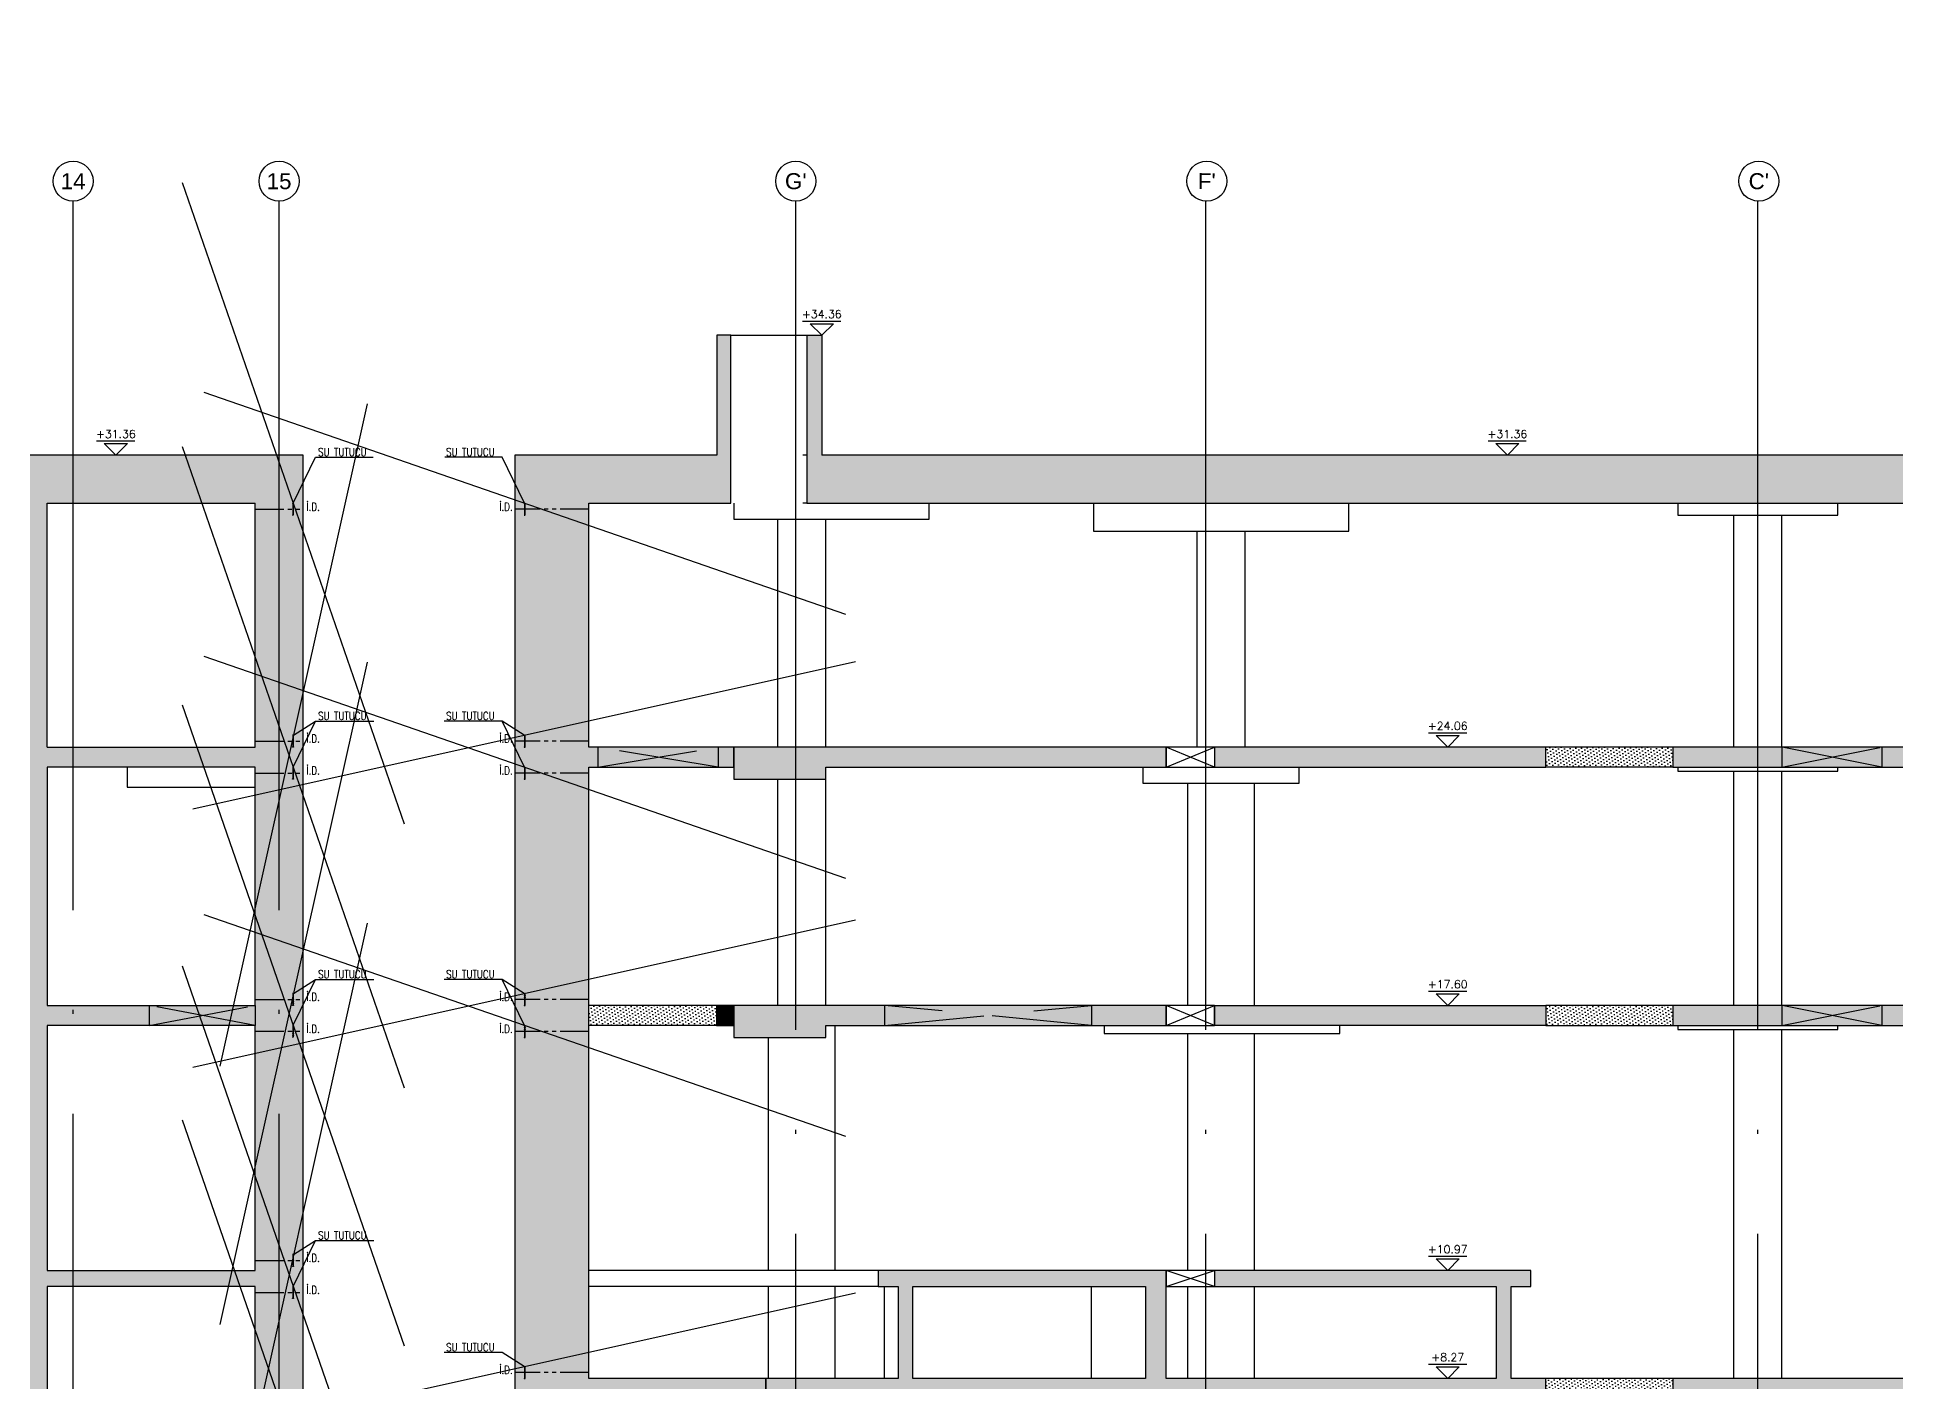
# Model space of a CAD drawing. Header units: millimetres. Extents: x 400392 to 401301, y 4543945 to 4544121.
# Drawn here: x 400810.43 to 400856.9, y 4543973.69 to 4544007.33 of the extents above; entities that cross this region are included whole.
import ezdxf
from ezdxf.enums import TextEntityAlignment as Align

# ---------------------------------------------------------------- set-up
doc = ezdxf.new("R2010")
doc.units = ezdxf.units.MM
for name, pattern in [('ACAD_ISO05W100', [33, 24, -3, 0, -3, 0, -3]), ('AKS', [3, 2.5, -0.25, 0, -0.25]), ('CIZGI', [0.4, 0.25, -0.15]), ('CONTINU', [0]), ('Dot', [4, 0, -4]), ('HIDDEN', [0.375, 0.25, -0.125])]:
    doc.linetypes.add(name, pattern=pattern)
for name, color, linetype in [('aks prota', 2, 'AKS'), ('caks prota', 4, 'Continuous'), ('görünüş prota', 4, 'Continuous'), ('inşaat derzi prota', 11, 'Continuous'), ('kesik prota', 2, 'CIZGI'), ('kesit prota', 1, 'Continuous'), ('kesit tarama prota', 252, 'Continuous'), ('kot prota', 4, 'Continuous'), ('merdiven prota', 2, 'Continuous'), ('not yazısı prota', 6, 'Continuous'), ('not çizgisi prota', 4, 'Continuous'), ('PRT-CST-rc_level', 6, 'Continuous'), ('PRT-CST-rc_levermark', 4, 'Continuous'), ('st_s_su tutucu', 2, 'Continuous'), ('st_s_ölçü', 4, 'Continuous'), ('taks prota', 7, 'Continuous')]:
    doc.layers.add(name, color=color, linetype=linetype)
doc.styles.add('OLCU', font='romanstw.shx')
doc.styles.add('TAKS', font='Arial Unicode.ttf')
doc.styles.add('TSIMPLEX', font='romanstw.shx')
doc.dimstyles.new('1-50', dxfattribs={"dimtxt": 10, "dimasz": 4, "dimexe": 4, "dimexo": 8, "dimgap": 4, "dimtad": 1, "dimdec": 1, "dimrnd": 0.05, "dimzin": 9, "dimdsep": 46, "dimtxsty": 'OLCU', "dimblk1": 'OBLIQUE', "dimblk2": 'OBLIQUE', "dimsah": 1, "dimcen": 2, "dimdle": 4, "dimclrd": 4, "dimclre": 4, "dimclrt": 3, "dimadec": 1, "dimazin": 0, "dimtfac": 1, "dimtdec": 1, "dimtix": 1, "dimtmove": 2, "dimatfit": 3, "dimldrblk": 'OBLIQUE', "dimfxl": 1, "dimtvp": 1, "dimtolj": 1, "dimtzin": 1, "dimarcsym": 0})
pattern_1 = [(36, (400889.819284, 4543652.329636), (-0.014547592, 0.087543451), [0, -0.079375])]

# ---------------------------------------------------------------- blocks, each defined once
blk = doc.blocks.new('KOTK5')
at = {"layer": 'PRT-CST-rc_levermark'}
blk.add_line((217, 160), (-213, 160), dxfattribs=at)
blk.add_lwpolyline([(130, 130), (-130, 130), (0, 0)], close=True, dxfattribs=at)
at = {"layer": 'PRT-CST-rc_level', "style": 'OLCU'}
blk.add_attdef('000.00', text='', height=90, dxfattribs=at).set_placement((0, 193), align=Align.CENTER)
blk = doc.blocks.new('_Oblique')
at = {"layer": 'st_s_ölçü', "lineweight": -2}
blk.add_line((-0.5, -0.5), (0.5, 0.5), dxfattribs=at)
blk = doc.blocks.new('D')
at = {"layer": 'st_s_su tutucu', "linetype": 'CONTINU', "ltscale": 0.2}
for p, q in [((-39987.8, 52508.2), (-39992.6, 52508.2)), ((-39992.6, 52508.2), (-39992.6, 52507.4)), ((-39992.6, 52507.4), (-39990.6, 52506.1)), ((-39990.6, 52506.1), (-39990.6, 52498.5)), ((-39989.8, 52506.1), (-39987.8, 52507.4)), ((-39989.8, 52498.5), (-39989.8, 52506.1)), ((-39987.8, 52507.4), (-39987.8, 52508.2)), ((-39992.6, 52449), (-39990.6, 52450.3)), ((-39992.6, 52448.2), (-39992.6, 52449)), ((-39987.8, 52448.2), (-39992.6, 52448.2)), ((-39990.6, 52478.7), (-39991.9, 52478.7)), ((-39991.9, 52478.7), (-39991.9, 52477.7)), ((-39991.9, 52477.7), (-39990.6, 52477.7)), ((-39990.6, 52498.5), (-39991.5, 52498.5)), ((-39991.5, 52498.5), (-39991.5, 52497.9)), ((-39991.5, 52497.9), (-39990.6, 52497.9)), ((-39990.6, 52488.5), (-39991.5, 52488.5)), ((-39991.5, 52488.5), (-39991.5, 52487.9)), ((-39991.5, 52487.9), (-39990.6, 52487.9)), ((-39991.5, 52467.9), (-39991.5, 52468.5)), ((-39991.5, 52468.5), (-39990.6, 52468.5)), ((-39990.6, 52467.9), (-39991.5, 52467.9)), ((-39991.5, 52457.9), (-39991.5, 52458.5)), ((-39991.5, 52458.5), (-39990.6, 52458.5)), ((-39990.6, 52457.9), (-39991.5, 52457.9)), ((-39990.6, 52497.9), (-39990.6, 52488.5)), ((-39990.6, 52487.9), (-39990.6, 52478.7)), ((-39990.6, 52468.5), (-39990.6, 52477.7)), ((-39990.6, 52458.5), (-39990.6, 52467.9)), ((-39990.6, 52450.3), (-39990.6, 52457.9)), ((-39988.9, 52498.5), (-39989.8, 52498.5)), ((-39989.8, 52488.5), (-39989.8, 52497.9)), ((-39989.8, 52497.9), (-39988.9, 52497.9)), ((-39988.9, 52488.5), (-39989.8, 52488.5)), ((-39989.8, 52478.7), (-39989.8, 52487.9)), ((-39989.8, 52487.9), (-39988.9, 52487.9)), ((-39988.5, 52478.7), (-39989.8, 52478.7)), ((-39989.8, 52477.7), (-39988.5, 52477.7)), ((-39989.8, 52477.7), (-39989.8, 52468.5)), ((-39989.8, 52468.5), (-39988.9, 52468.5)), ((-39988.9, 52467.9), (-39989.8, 52467.9)), ((-39989.8, 52467.9), (-39989.8, 52458.5)), ((-39989.8, 52458.5), (-39988.9, 52458.5)), ((-39988.9, 52457.9), (-39989.8, 52457.9)), ((-39989.8, 52457.9), (-39989.8, 52450.3)), ((-39989.8, 52450.3), (-39987.8, 52449)), ((-39988.9, 52497.9), (-39988.9, 52498.5)), ((-39988.9, 52487.9), (-39988.9, 52488.5)), ((-39988.9, 52468.5), (-39988.9, 52467.9)), ((-39988.9, 52458.5), (-39988.9, 52457.9)), ((-39988.5, 52477.7), (-39988.5, 52478.7)), ((-39987.8, 52449), (-39987.8, 52448.2))]:
    blk.add_line(p, q, dxfattribs=at)

msp = doc.modelspace()

# ---------------------------------------------------------------- hatches: boundary and pattern name
at = {"layer": 'kesit tarama prota'}
h = msp.add_hatch(color=256, dxfattribs=at)
h.dxf.hatch_style = 1
h.paths.add_polyline_path([(400752.80478, 4543960.26944), (400728.53905, 4543960.26944), (400728.53905, 4543961.89944), (400774.30406, 4543961.89944), (400774.30406, 4543960.26944), (400754.14467, 4543960.26944), (400754.14467, 4543957.71944), (400787.74533, 4543957.71944), (400787.74533, 4543960.26944), (400787.74533, 4543973.77944), (400787.71973, 4543973.77944), (400787.71973, 4543976.07944), (400788.21973, 4543976.07944), (400788.21973, 4543976.27944), (400790.59874, 4543976.27944), (400790.59874, 4543973.77944), (400787.74533, 4543973.77944), (400787.74533, 4543972.07944), (400807.77377, 4543972.07944), (400808.98346, 4543968.32944), (400817.08073, 4543968.32944), (400817.08073, 4543996.86944), (400808.97873, 4543996.86944), (400808.97873, 4543999.52944), (400806.38073, 4543999.52944), (400806.38073, 4543996.86944), (400802.08073, 4543996.86944), (400802.08073, 4544000.03944), (400801.78073, 4544000.03944), (400801.78073, 4543995.66944), (400806.18073, 4543995.66944), (400806.18073, 4543989.56944), (400806.18073, 4543989.06944), (400806.18073, 4543983.10944), (400806.18073, 4543982.60944), (400806.18073, 4543973.77944), (400790.89874, 4543973.77944), (400790.89874, 4543976.07944), (400804.38073, 4543976.07944), (400804.38073, 4543976.47944), (400788.01973, 4543976.47944), (400788.01973, 4543976.27944), (400787.71973, 4543976.27944), (400787.71973, 4543976.66944), (400787.41973, 4543976.66944), (400787.41973, 4543976.83944), (400787.11973, 4543976.83944), (400787.11973, 4543977.00944), (400786.81973, 4543977.00944), (400786.81973, 4543977.17944), (400786.51973, 4543977.17944), (400786.51973, 4543977.34944), (400786.21973, 4543977.34944), (400786.21973, 4543977.51944), (400785.91973, 4543977.51944), (400785.91973, 4543977.68944), (400785.61973, 4543977.68944), (400785.61973, 4543977.85944), (400785.31973, 4543977.85944), (400785.31973, 4543978.02944), (400785.01973, 4543978.02944), (400785.01973, 4543978.19944), (400784.71973, 4543978.19944), (400784.71973, 4543978.36944), (400784.41973, 4543978.36944), (400784.41973, 4543978.53944), (400784.11973, 4543978.53944), (400784.11973, 4543978.70944), (400782.91973, 4543978.70944), (400782.91973, 4543978.87944), (400782.61973, 4543978.87944), (400782.61973, 4543979.04944), (400782.31973, 4543979.04944), (400782.31973, 4543979.21944), (400782.01973, 4543979.21944), (400782.01973, 4543979.38944), (400781.71973, 4543979.38944), (400781.71973, 4543979.55944), (400781.41973, 4543979.55944), (400781.41973, 4543979.72944), (400781.11973, 4543979.72944), (400781.11973, 4543979.89944), (400780.81973, 4543979.89944), (400780.81973, 4543980.06944), (400780.51973, 4543980.06944), (400780.51973, 4543980.23944), (400780.21973, 4543980.23944), (400780.21973, 4543980.40944), (400779.91973, 4543980.40944), (400779.91973, 4543980.57944), (400779.61973, 4543980.57944), (400779.61973, 4543980.74944), (400779.31973, 4543980.74944), (400779.31973, 4543980.91944), (400778.11973, 4543980.91944), (400778.11973, 4543981.08944), (400777.81973, 4543981.08944), (400777.81973, 4543981.25944), (400777.51973, 4543981.25944), (400777.51973, 4543981.42944), (400777.21973, 4543981.42944), (400777.21973, 4543981.59944), (400776.91973, 4543981.59944), (400776.91973, 4543981.76944), (400776.61973, 4543981.76944), (400776.61973, 4543981.93944), (400776.31973, 4543981.93944), (400776.31973, 4543982.10944), (400776.01973, 4543982.10944), (400776.01973, 4543982.27944), (400775.71973, 4543982.27944), (400775.71973, 4543982.44944), (400775.41973, 4543982.44944), (400775.41973, 4543982.61944), (400775.11973, 4543982.61944), (400775.11973, 4543982.78944), (400774.81973, 4543982.78944), (400774.81973, 4543982.95944), (400774.51973, 4543982.95944), (400774.51973, 4543983.10944), (400759.29513, 4543983.10944), (400759.29513, 4543989.01944), (400758.99513, 4543989.01944), (400758.99513, 4543983.10944), (400752.99513, 4543983.10944), (400752.99513, 4543989.01944), (400752.69513, 4543989.01944), (400752.69513, 4543983.10944), (400752.69513, 4543983.00944), (400752.44513, 4543983.00944), (400752.44513, 4543983.10944), (400737.18554, 4543983.10944), (400737.18554, 4543982.60944), (400771.96924, 4543982.60944), (400771.96924, 4543981.10944), (400776.29149, 4543981.10944), (400784.31088, 4543976.47944), (400739.48554, 4543976.47944), (400739.48554, 4543976.07944), (400784.79874, 4543976.07944), (400784.79874, 4543973.77944), (400764.01554, 4543973.77944), (400764.01554, 4543976.02944), (400763.71554, 4543976.02944), (400763.71554, 4543973.77944), (400746.71554, 4543973.77944), (400746.71554, 4543976.02944), (400746.41554, 4543976.02944), (400746.41554, 4543973.77944), (400739.58554, 4543973.77944), (400739.58554, 4543972.77944), (400784.68299, 4543972.77944), (400784.68299, 4543968.31944), (400739.58554, 4543968.31944), (400739.58554, 4543966.81944), (400737.48554, 4543966.81944), (400737.48554, 4543968.31944), (400720.17426, 4543968.31944), (400720.17426, 4543968.11944), (400719.87402, 4543968.11944), (400719.87402, 4543968.50944), (400719.58402, 4543968.50944), (400719.58402, 4543968.67944), (400719.29402, 4543968.67944), (400719.29402, 4543968.84944), (400719.00402, 4543968.84944), (400719.00402, 4543969.01944), (400718.71402, 4543969.01944), (400718.71402, 4543969.18944), (400718.42402, 4543969.18944), (400718.42402, 4543969.35944), (400718.13402, 4543969.35944), (400718.13402, 4543969.52944), (400717.84402, 4543969.52944), (400717.84402, 4543969.69944), (400717.55402, 4543969.69944), (400717.55402, 4543969.86944), (400717.26402, 4543969.86944), (400717.26402, 4543970.03944), (400716.97402, 4543970.03944), (400716.97402, 4543970.20944), (400716.68402, 4543970.20944), (400716.68402, 4543970.37944), (400716.39402, 4543970.37944), (400716.39402, 4543970.54944), (400716.10402, 4543970.54944), (400716.10402, 4543970.71944), (400715.81402, 4543970.71944), (400715.81402, 4543970.88944), (400715.52402, 4543970.88944), (400715.52402, 4543971.05944), (400714.03402, 4543971.05944), (400714.03402, 4543971.22944), (400713.74402, 4543971.22944), (400713.74402, 4543971.39944), (400713.45402, 4543971.39944), (400713.45402, 4543971.56944), (400713.16402, 4543971.56944), (400713.16402, 4543971.73944), (400712.87402, 4543971.73944), (400712.87402, 4543971.90944), (400712.58402, 4543971.90944), (400712.58402, 4543972.07944), (400712.29402, 4543972.07944), (400712.29402, 4543972.24944), (400712.00402, 4543972.24944), (400712.00402, 4543972.41944), (400711.71402, 4543972.41944), (400711.71402, 4543972.58944), (400711.42402, 4543972.58944), (400711.42402, 4543972.75944), (400711.13402, 4543972.75944), (400711.13402, 4543972.92944), (400710.84402, 4543972.92944), (400710.84402, 4543973.09944), (400710.55402, 4543973.09944), (400710.55402, 4543973.26944), (400710.26402, 4543973.26944), (400710.26402, 4543973.43944), (400709.97402, 4543973.43944), (400709.97402, 4543973.60944), (400709.68402, 4543973.60944), (400709.68402, 4543973.77944), (400708.19402, 4543973.77944), (400708.19402, 4543973.94944), (400707.90402, 4543973.94944), (400707.90402, 4543974.11944), (400707.61402, 4543974.11944), (400707.61402, 4543974.28944), (400707.32402, 4543974.28944), (400707.32402, 4543974.45944), (400707.03402, 4543974.45944), (400707.03402, 4543974.62944), (400706.74402, 4543974.62944), (400706.74402, 4543974.79944), (400706.45402, 4543974.79944), (400706.45402, 4543974.96944), (400706.16402, 4543974.96944), (400706.16402, 4543975.13944), (400705.87402, 4543975.13944), (400705.87402, 4543975.30944), (400705.58402, 4543975.30944), (400705.58402, 4543975.47944), (400705.29402, 4543975.47944), (400705.29402, 4543975.64944), (400705.00402, 4543975.64944), (400705.00402, 4543975.81944), (400704.71402, 4543975.81944), (400704.71402, 4543975.98944), (400704.42402, 4543975.98944), (400704.42402, 4543976.15944), (400704.13402, 4543976.15944), (400704.13402, 4543976.32944), (400703.84402, 4543976.32944), (400703.84402, 4543976.47944), (400677.28073, 4543976.47944), (400677.28073, 4543982.60944), (400684.83073, 4543982.60944), (400684.83073, 4543983.10944), (400677.28073, 4543983.10944), (400677.28073, 4543989.06944), (400713.741, 4543989.06944), (400713.741, 4543989.56944), (400677.28073, 4543989.56944), (400677.28073, 4543995.66944), (400695.5878, 4543995.66944), (400695.5878, 4543998.24944), (400695.2878, 4543998.24944), (400695.2878, 4543996.86944), (400677.08073, 4543996.86944), (400677.08073, 4543997.39944), (400674.48073, 4543997.39944), (400674.48073, 4543996.86944), (400666.38073, 4543996.86944), (400666.38073, 4543972.07944), (400678.17105, 4543972.07944), (400679.38073, 4543968.32944), (400686.13073, 4543968.32944), (400687.34041, 4543972.07944), (400703.1323, 4543972.07944), (400705.8123, 4543966.71944), (400715.09975, 4543966.71944), (400715.09975, 4543968.31944), (400714.03402, 4543968.31944), (400714.03402, 4543970.85944), (400715.17972, 4543970.85944), (400719.57402, 4543968.28347), (400719.57402, 4543967.28944), (400718.15748, 4543967.28944), (400718.15748, 4543967.91944), (400717.00197, 4543967.91944), (400717.00197, 4543968.31944), (400715.09975, 4543968.31944), (400715.09975, 4543966.71944), (400715.09975, 4543960.26944), (400715.09975, 4543957.71944), (400752.80478, 4543957.71944)])
h.paths.add_polyline_path([(400726.83873, 4543962.19944), (400726.83873, 4543961.89944), (400728.11372, 4543961.89944), (400728.11372, 4543960.26944), (400727.02474, 4543960.26944), (400725.34166, 4543959.71944), (400723.06177, 4543959.71944), (400721.37869, 4543960.26944), (400718.16209, 4543960.26944), (400718.16209, 4543966.41944), (400723.60465, 4543966.41944), (400723.60465, 4543967.71944), (400736.88554, 4543967.71944), (400736.88554, 4543966.21944), (400740.18554, 4543966.21944), (400740.18554, 4543967.71944), (400784.68299, 4543967.71944), (400784.68299, 4543960.26944), (400781.46639, 4543960.26944), (400779.78331, 4543959.71944), (400777.50342, 4543959.71944), (400775.82034, 4543960.26944), (400774.73109, 4543960.26944), (400774.73109, 4543961.89944), (400776.00635, 4543961.89944), (400776.00635, 4543962.19944)], flags=16)
h.paths.add_polyline_path([(400723.00467, 4543966.81944), (400719.87402, 4543966.81944), (400719.87402, 4543967.91944), (400720.37426, 4543967.91944), (400720.37426, 4543968.11944), (400723.00467, 4543968.11944)], flags=16)
h.paths.add_polyline_path([(400713.73402, 4543968.31944), (400707.5123, 4543968.31944), (400707.5123, 4543973.17944), (400707.5123, 4543973.77944), (400702.32511, 4543973.77944), (400702.32511, 4543976.27944), (400703.53384, 4543976.27944), (400707.5123, 4543973.94723), (400707.5123, 4543973.77944), (400707.5123, 4543973.17944), (400708.73024, 4543973.17944), (400713.73402, 4543970.29051)], flags=16)
h.paths.add_polyline_path([(400702.02511, 4543973.77944), (400684.73073, 4543973.77944), (400684.43073, 4543973.77944), (400684.43073, 4543970.02944), (400681.08073, 4543970.02944), (400681.08073, 4543973.77944), (400680.78073, 4543973.77944), (400677.28073, 4543973.77944), (400677.28073, 4543976.07944), (400702.02511, 4543976.07944)], flags=16)
h.paths.add_polyline_path([(400772.56924, 4543981.60944), (400772.56924, 4543982.90944), (400774.2023, 4543982.90944), (400776.42546, 4543981.64964), (400776.42546, 4543981.60944)], flags=16)
h.paths.add_polyline_path([(400778.11973, 4543980.63125), (400778.11973, 4543980.71944), (400778.967, 4543980.71944), (400782.61973, 4543978.64956), (400782.61973, 4543978.03318)], flags=16)
h.paths.add_polyline_path([(400782.91973, 4543977.85997), (400782.91973, 4543978.50944), (400783.767, 4543978.50944), (400787.41973, 4543976.43956), (400787.41973, 4543973.77944), (400785.29874, 4543973.77944), (400785.29874, 4543976.48645)], flags=16)
h.paths.add_polyline_path([(400676.68073, 4543973.77944), (400673.28073, 4543973.77944), (400673.28073, 4543995.66944), (400674.78073, 4543995.66944), (400674.78073, 4543997.09944), (400676.68073, 4543997.09944)], flags=16)
h.paths.add_polyline_path([(400672.78073, 4543973.77944), (400667.58073, 4543973.77944), (400667.58073, 4543976.07944), (400672.78073, 4543976.07944)], flags=16)
h.paths.add_polyline_path([(400672.78073, 4543976.47944), (400667.58073, 4543976.47944), (400667.58073, 4543982.60944), (400672.78073, 4543982.60944)], flags=16)
h.paths.add_polyline_path([(400672.78073, 4543983.10944), (400667.58073, 4543983.10944), (400667.58073, 4543989.06944), (400672.78073, 4543989.06944)], flags=16)
h.paths.add_polyline_path([(400672.78073, 4543989.56944), (400667.58073, 4543989.56944), (400667.58073, 4543995.66944), (400672.78073, 4543995.66944)], flags=16)
h.paths.add_polyline_path([(400806.78346, 4543973.77944), (400806.78346, 4543999.32944), (400808.67873, 4543999.32944), (400808.67873, 4543995.66944), (400810.18346, 4543995.66944), (400810.18346, 4543973.77944)], flags=16)
h.paths.add_polyline_path([(400810.68346, 4543970.02944), (400810.68346, 4543976.07944), (400815.88073, 4543976.07944), (400815.88073, 4543973.77944), (400815.88073, 4543970.02944)], flags=16)
h.paths.add_polyline_path([(400810.68346, 4543976.47944), (400810.68346, 4543982.60944), (400815.88073, 4543982.60944), (400815.88073, 4543976.47944)], flags=16)
h.paths.add_polyline_path([(400810.68346, 4543983.10944), (400810.68346, 4543989.06944), (400815.88073, 4543989.06944), (400815.88073, 4543983.10944)], flags=16)
h.paths.add_polyline_path([(400810.68346, 4543989.56944), (400810.68346, 4543995.66944), (400815.88073, 4543995.66944), (400815.88073, 4543989.56944)], flags=16)
h = msp.add_hatch(color=256, dxfattribs=at)
h.dxf.hatch_style = 1
h.paths.add_polyline_path([(400824.22716, 4543995.66944), (400827.77032, 4543995.66944), (400827.77076, 4543999.86944), (400827.42239, 4543999.86944), (400827.42239, 4543996.86944), (400822.37306, 4543996.86944), (400822.37306, 4543972.07944), (400828.64647, 4543972.07944), (400828.64647, 4543973.77944), (400824.22716, 4543973.77944), (400824.22716, 4543989.06944), (400827.8479, 4543989.06944), (400827.8479, 4543989.56944), (400824.22716, 4543989.56944)])
h = msp.add_hatch(color=256, dxfattribs=at)
h.dxf.hatch_style = 1
h.paths.add_polyline_path([(400871.34647, 4543996.86944), (400830.04811, 4543996.86944), (400830.04811, 4543999.86944), (400829.67729, 4543999.86944), (400829.67729, 4543995.66944), (400858.34647, 4543995.66944), (400862.34647, 4543995.66944), (400869.84647, 4543995.66944), (400869.84647, 4543989.56944), (400851.32328, 4543989.56944), (400851.32328, 4543989.06944), (400869.84647, 4543989.06944), (400869.84647, 4543981.60944), (400863.94647, 4543981.60944), (400863.94647, 4543983.10944), (400851.32328, 4543983.10944), (400851.32328, 4543982.60944), (400860.34647, 4543982.60944), (400860.34647, 4543981.90944), (400860.94647, 4543981.90944), (400860.94647, 4543982.60944), (400863.44647, 4543982.60944), (400863.44647, 4543981.10944), (400869.84647, 4543981.10944), (400869.84647, 4543973.77944), (400851.32328, 4543973.77944), (400851.32328, 4543972.77944), (400860.94647, 4543972.77944), (400860.94647, 4543973.17944), (400869.54647, 4543973.17944), (400869.54647, 4543968.31944), (400851.0965, 4543968.31944), (400851.0965, 4543967.71944), (400869.54647, 4543967.71944), (400869.54647, 4543960.26944), (400867.6558, 4543960.26944), (400866.66651, 4543959.71944), (400865.32642, 4543959.71944), (400864.33714, 4543960.26944), (400863.69589, 4543960.26944), (400863.69589, 4543961.89944), (400864.44647, 4543961.89944), (400864.44647, 4543962.19944), (400835.54647, 4543962.19944), (400835.54647, 4543961.89944), (400836.29589, 4543961.89944), (400836.29589, 4543960.26944), (400835.6558, 4543960.26944), (400834.66651, 4543959.71944), (400833.32642, 4543959.71944), (400832.33713, 4543960.26944), (400830.44647, 4543960.26944), (400830.44647, 4543967.71944), (400846.34647, 4543967.71944), (400846.34647, 4543967.11944), (400847.14648, 4543967.11944), (400847.14648, 4543967.71944), (400848.8965, 4543967.71944), (400848.8965, 4543968.31944), (400830.44812, 4543968.31944), (400830.44812, 4543972.77944), (400848.1477, 4543972.77944), (400848.1477, 4543973.77944), (400847.27983, 4543973.77944), (400847.27983, 4543976.07944), (400847.77426, 4543976.07944), (400847.77426, 4543976.47944), (400839.86342, 4543976.47944), (400839.86342, 4543976.07944), (400846.90901, 4543976.07944), (400846.90901, 4543973.77944), (400838.65234, 4543973.77944), (400838.65234, 4543976.47944), (400831.45816, 4543976.47944), (400831.45816, 4543976.07944), (400831.95259, 4543976.07944), (400831.95259, 4543973.77944), (400828.64647, 4543973.77944), (400828.64647, 4543960.52142), (400827.84647, 4543960.52142), (400827.84647, 4543957.71944), (400847.95967, 4543957.71944), (400848.23467, 4543958.26944), (400848.3965, 4543958.26944), (400848.3965, 4543960.26944), (400836.54589, 4543960.26944), (400836.54589, 4543961.89944), (400863.44589, 4543961.89944), (400863.44589, 4543960.26944), (400851.5965, 4543960.26944), (400851.5965, 4543958.26944), (400863.81856, 4543958.26944), (400864.80785, 4543957.71944), (400867.18509, 4543957.71944), (400868.17438, 4543957.71944), (400872.14647, 4543957.71944), (400872.14647, 4543960.26944), (400871.34647, 4543960.26944)])
h.paths.add_polyline_path([(400838.14195, 4543976.07944), (400838.14195, 4543973.77944), (400832.32341, 4543973.77944), (400832.32341, 4543976.07944)], flags=16)
h = msp.add_hatch(color=256, dxfattribs=at)
h.dxf.hatch_style = 1
h.paths.add_polyline_path([(400830.1469, 4543989.06944), (400838.65234, 4543989.06944), (400838.65234, 4543989.56944), (400827.8479, 4543989.56944), (400827.8479, 4543988.76944), (400830.1469, 4543988.76944)])
h = msp.add_hatch(color=256, dxfattribs=at)
h.dxf.hatch_style = 1
h.paths.add_polyline_path([(400848.1477, 4543989.56944), (400839.86342, 4543989.56944), (400839.86342, 4543989.06944), (400848.1477, 4543989.06944)])
h = msp.add_hatch(dxfattribs=at)
h.set_pattern_fill('DOTS', color=2, scale=0.05, angle=36)
h.set_pattern_definition(pattern_1)
h.paths.add_polyline_path([(400851.32328, 4543989.56944), (400848.1477, 4543989.56944), (400848.1477, 4543989.06944), (400851.32328, 4543989.06944)])
h = msp.add_hatch(dxfattribs=at)
h.set_pattern_fill('DOTS', color=2, scale=0.05, angle=36)
h.set_pattern_definition(pattern_1)
h.paths.add_polyline_path([(400827.41918, 4543982.60944), (400827.41918, 4543983.10944), (400824.22716, 4543983.10944), (400824.22716, 4543982.60944)])
h = msp.add_hatch(color=256, dxfattribs=at)
h.dxf.hatch_style = 1
h.paths.add_polyline_path([(400827.41918, 4543982.60944), (400827.84839, 4543982.60944), (400827.84839, 4543983.10944), (400827.41918, 4543983.10944)])
h = msp.add_hatch(color=256, dxfattribs=at)
h.dxf.hatch_style = 1
h.paths.add_polyline_path([(400830.1469, 4543982.60944), (400838.65234, 4543982.60944), (400838.65234, 4543983.10944), (400827.84839, 4543983.10944), (400827.84839, 4543982.30944), (400830.1469, 4543982.30944)])
h = msp.add_hatch(color=256, dxfattribs=at)
h.dxf.hatch_style = 1
h.paths.add_polyline_path([(400848.1477, 4543983.10944), (400839.86342, 4543983.10944), (400839.86342, 4543982.60944), (400848.1477, 4543982.60944)])
h = msp.add_hatch(dxfattribs=at)
h.set_pattern_fill('DOTS', color=2, scale=0.05, angle=36)
h.set_pattern_definition(pattern_1)
h.paths.add_polyline_path([(400851.32328, 4543983.10944), (400848.1477, 4543983.10944), (400848.1477, 4543982.60944), (400851.32328, 4543982.60944)])
h = msp.add_hatch(dxfattribs=at)
h.set_pattern_fill('DOTS', color=2, scale=0.05, angle=36)
h.set_pattern_definition(pattern_1)
h.paths.add_polyline_path([(400851.32328, 4543973.77944), (400848.1477, 4543973.77944), (400848.1477, 4543972.77944), (400851.32328, 4543972.77944)])

# ---------------------------------------------------------------- linework, layer by layer
at = {"layer": 'aks prota', "ltscale": 10}
for p, q in [((400811.33073, 4543955.39459), (400811.33073, 4544003.22309)), ((400816.48073, 4543955.39459), (400816.48073, 4544003.22309)), ((400829.39647, 4543952.39459), (400829.39647, 4544003.22309)), ((400839.64647, 4543952.39459), (400839.64647, 4544003.22309)), ((400853.44647, 4543952.39459), (400853.44647, 4544003.22309))]:
    msp.add_line(p, q, dxfattribs=at)
at = {"layer": 'caks prota', "ltscale": 0.05}
for centre in [(400811.33198, 4544003.72309), (400816.48073, 4544003.72309), (400829.39647, 4544003.72309), (400839.67118, 4544003.72248), (400853.47118, 4544003.72248)]:
    msp.add_circle(centre, 0.5, dxfattribs=at)
at = {"layer": 'görünüş prota'}
for p, q in [((400828.94529, 4543989.56944), (400828.94529, 4543995.26944)), ((400830.14529, 4543989.56944), (400830.14529, 4543995.26944)), ((400839.42853, 4543989.56944), (400839.42853, 4543994.96944)), ((400840.62853, 4543989.56944), (400840.62853, 4543994.96944)), ((400852.84647, 4543989.56944), (400852.84647, 4543995.36944)), ((400854.04647, 4543989.56944), (400854.04647, 4543995.36944)), ((400839.86342, 4543989.56944), (400839.86342, 4543989.06944)), ((400852.84647, 4543983.10944), (400852.84647, 4543988.96944)), ((400854.04647, 4543983.10944), (400854.04647, 4543988.96944)), ((400828.9459, 4543983.10944), (400828.9459, 4543988.76944)), ((400830.14529, 4543983.10944), (400830.1469, 4543988.76944)), ((400839.19866, 4543983.10944), (400839.19866, 4543988.66944)), ((400840.86364, 4543983.10944), (400840.86364, 4543988.66944)), ((400839.86342, 4543983.10944), (400839.86342, 4543982.60944)), ((400830.37792, 4543976.47944), (400830.37792, 4543982.60944)), ((400839.19569, 4543976.47944), (400839.19569, 4543982.40944)), ((400840.86364, 4543976.47944), (400840.86364, 4543982.40944)), ((400852.84647, 4543973.77944), (400852.84647, 4543982.50944)), ((400854.04647, 4543973.77944), (400854.04647, 4543982.50944)), ((400828.71133, 4543976.47944), (400828.71133, 4543982.30944)), ((400831.45816, 4543976.47944), (400824.22716, 4543976.47944)), ((400831.45816, 4543976.07944), (400824.22716, 4543976.07944)), ((400828.71133, 4543973.77944), (400828.71133, 4543976.07944)), ((400830.37792, 4543973.77944), (400830.37792, 4543976.07944)), ((400831.6131, 4543973.77944), (400831.6131, 4543976.07944)), ((400836.7908, 4543973.77944), (400836.7908, 4543976.07944)), ((400839.19569, 4543973.77944), (400839.19569, 4543976.07944)), ((400840.86364, 4543973.77944), (400840.86364, 4543976.07944))]:
    msp.add_line(p, q, dxfattribs=at)
for points in [[(400827.77076, 4543999.86944), (400829.67729, 4543999.86944)], [(400827.8469, 4543995.66944), (400827.8469, 4543995.26944), (400832.73582, 4543995.26944), (400832.73582, 4543995.66944)], [(400836.83801, 4543995.66944), (400836.83801, 4543994.96944), (400843.21918, 4543994.96944), (400843.21918, 4543995.66944)], [(400851.44647, 4543995.66944), (400851.44647, 4543995.36944), (400855.44647, 4543995.36944), (400855.44647, 4543995.66944)], [(400839.86342, 4543989.56944), (400838.65234, 4543989.56944)], [(400851.32328, 4543989.56944), (400848.1477, 4543989.56944)], [(400838.07255, 4543989.06944), (400838.07255, 4543988.66944), (400841.98359, 4543988.66944), (400841.98359, 4543989.06944)], [(400838.65234, 4543989.06944), (400839.86342, 4543989.06944)], [(400851.32328, 4543989.06944), (400848.1477, 4543989.06944)], [(400851.44647, 4543989.06944), (400851.44647, 4543988.96944), (400855.44647, 4543988.96944), (400855.44647, 4543989.06944)], [(400827.41918, 4543983.10944), (400824.22716, 4543983.10944)], [(400839.86342, 4543983.10944), (400838.65234, 4543983.10944)], [(400851.32328, 4543983.10944), (400848.1477, 4543983.10944)], [(400827.41918, 4543982.60944), (400824.22716, 4543982.60944)], [(400837.1027, 4543982.60944), (400837.1027, 4543982.40944), (400842.99834, 4543982.40944), (400842.99834, 4543982.60944)], [(400838.65234, 4543982.60944), (400839.86342, 4543982.60944)], [(400848.1477, 4543982.60944), (400851.32328, 4543982.60944)], [(400851.44647, 4543982.60944), (400851.44647, 4543982.50944), (400855.44647, 4543982.50944), (400855.44647, 4543982.60944)], [(400839.86342, 4543976.47944), (400838.65234, 4543976.47944)], [(400838.65234, 4543976.07944), (400839.86342, 4543976.07944)], [(400851.32328, 4543973.77944), (400848.1477, 4543973.77944)]]:
    msp.add_lwpolyline(points, dxfattribs=at)
at = {"layer": 'görünüş prota', "color": 4, "linetype": 'Dot'}
for points in [[(400829.67741, 4543996.86944), (400827.77045, 4543996.86964)], [(400829.67729, 4543995.66944), (400827.77032, 4543995.66964)]]:
    msp.add_lwpolyline(points, dxfattribs=at)
at = {"layer": 'görünüş prota', "color": 4}
msp.add_lwpolyline([(400812.68073, 4543989.06944), (400812.68073, 4543988.56944), (400815.88073, 4543988.56944)], dxfattribs=at)
at = {"layer": 'inşaat derzi prota', "linetype": 'ACAD_ISO05W100', "ltscale": 0.03}
for points in [[(400815.88073, 4543995.51944), (400817.08073, 4543995.51944)], [(400824.22716, 4543995.51944), (400822.37306, 4543995.51944)], [(400815.88073, 4543989.71944), (400817.08073, 4543989.71944)], [(400824.22716, 4543989.71944), (400822.37306, 4543989.71944)], [(400815.88073, 4543988.91944), (400817.08073, 4543988.91944)], [(400824.22716, 4543988.91944), (400822.37306, 4543988.91944)], [(400815.88073, 4543983.25999), (400817.08073, 4543983.25999)], [(400824.22716, 4543983.25944), (400822.37306, 4543983.25944)], [(400815.88073, 4543982.45999), (400817.08073, 4543982.45999)], [(400824.22716, 4543982.45944), (400822.37306, 4543982.45944)], [(400815.88073, 4543976.72999), (400817.08073, 4543976.72999)], [(400815.88073, 4543975.92999), (400817.08073, 4543975.92999)], [(400824.22716, 4543973.92944), (400822.37306, 4543973.92944)]]:
    msp.add_lwpolyline(points, dxfattribs=at)
at = {"layer": 'kesik prota', "ltscale": 10}
msp.add_lwpolyline([(400813.23068, 4543983.10944), (400813.23068, 4543982.60944), (400815.88073, 4543983.10944), (400815.88073, 4543982.60944), (400813.23068, 4543983.10944)], dxfattribs=at)
at = {"layer": 'kesit prota'}
for p, q in [((400827.42239, 4543999.86944), (400827.42239, 4543996.86944)), ((400830.04811, 4543999.86944), (400830.04811, 4543996.86944))]:
    msp.add_line(p, q, dxfattribs=at)
at = {"layer": 'kesit prota', "color": 1}
for points in [[(400817.08073, 4543996.86944), (400808.97873, 4543996.86944), (400808.97873, 4543999.52944), (400806.38073, 4543999.52944), (400806.38073, 4543996.86944), (400802.08073, 4543996.86944), (400802.08073, 4544000.03944), (400801.78073, 4544000.03944), (400801.78073, 4543995.66944), (400806.18073, 4543995.66944)], [(400808.98346, 4543968.32944), (400817.08073, 4543968.32944), (400817.08073, 4543996.86944)], [(400810.68346, 4543989.56944), (400815.88073, 4543989.56944), (400815.88073, 4543995.66944)], [(400810.68346, 4543989.56944), (400810.68346, 4543995.66944), (400815.88073, 4543995.66944)], [(400815.88073, 4543983.10944), (400815.88073, 4543989.06944), (400810.68346, 4543989.06944)], [(400810.68346, 4543989.06944), (400810.68346, 4543983.10944), (400815.88073, 4543983.10944)], [(400810.68346, 4543982.60944), (400810.68346, 4543976.47944), (400815.88073, 4543976.47944), (400815.88073, 4543982.60944)], [(400815.88073, 4543982.60944), (400810.68346, 4543982.60944)], [(400815.88073, 4543973.77944), (400815.88073, 4543973.77944), (400815.88073, 4543976.07944), (400810.68346, 4543976.07944)]]:
    msp.add_lwpolyline(points, dxfattribs=at)
at = {"layer": 'kesit prota'}
for points in [[(400827.42239, 4543996.86944), (400822.37306, 4543996.86944), (400822.37306, 4543972.07944), (400828.64647, 4543972.07944), (400828.64647, 4543973.77944), (400824.22716, 4543973.77944), (400824.22716, 4543989.06944), (400827.8479, 4543989.06944), (400827.8479, 4543989.56944), (400824.22716, 4543989.56944), (400824.22716, 4543995.66944), (400827.77032, 4543995.66944), (400827.77076, 4543999.86944), (400827.42239, 4543999.86944)], [(400829.67729, 4543999.86944), (400829.67729, 4543995.66944), (400858.34647, 4543995.66944), (400858.34647, 4543995.66944), (400862.34647, 4543995.66944), (400862.34647, 4543995.66944)], [(400829.67729, 4543999.86944), (400830.04811, 4543999.86944)], [(400871.34647, 4543996.86944), (400830.04811, 4543996.86944)], [(400838.65234, 4543989.56944), (400827.8479, 4543989.56944), (400827.8479, 4543988.76944), (400830.1469, 4543988.76944), (400830.1469, 4543989.06944)], [(400830.1469, 4543989.06944), (400838.65234, 4543989.06944), (400838.65234, 4543989.56944)], [(400869.84647, 4543989.56944), (400851.32328, 4543989.56944), (400851.32328, 4543989.06944), (400869.84647, 4543989.06944)], [(400827.41918, 4543982.60944), (400827.84839, 4543982.60944), (400827.84839, 4543983.10944), (400827.41918, 4543983.10944), (400827.41918, 4543982.60944)], [(400830.1469, 4543982.60944), (400838.65234, 4543982.60944), (400838.65234, 4543983.10944), (400827.84839, 4543983.10944), (400827.84839, 4543982.30944), (400830.1469, 4543982.30944), (400830.1469, 4543982.60944)], [(400863.94647, 4543983.10944), (400851.32328, 4543983.10944), (400851.32328, 4543982.60944), (400860.34647, 4543982.60944)], [(400848.1477, 4543972.77944), (400848.1477, 4543973.77944), (400847.27983, 4543973.77944), (400847.27983, 4543976.07944), (400847.77426, 4543976.07944), (400847.77426, 4543976.47944), (400839.86342, 4543976.47944), (400839.86342, 4543976.07944), (400846.90901, 4543976.07944), (400846.90901, 4543973.77944), (400838.65234, 4543973.77944), (400838.65234, 4543976.47944), (400831.45816, 4543976.47944), (400831.45816, 4543976.07944), (400831.95259, 4543976.07944), (400831.95259, 4543973.77944), (400828.64647, 4543973.77944), (400828.64647, 4543960.52142)], [(400810.68346, 4543976.07944), (400810.68346, 4543970.02944), (400815.88073, 4543970.02944), (400815.88073, 4543973.77944)], [(400838.14195, 4543973.77944), (400832.32341, 4543973.77944), (400832.32341, 4543976.07944), (400838.14195, 4543976.07944), (400838.14195, 4543973.77944)], [(400869.84647, 4543973.77944), (400851.32328, 4543973.77944), (400851.32328, 4543972.77944), (400860.94647, 4543972.77944)]]:
    msp.add_lwpolyline(points, dxfattribs=at)
for points in [[(400839.86342, 4543989.56944), (400839.86342, 4543989.06944), (400848.1477, 4543989.06944), (400848.1477, 4543989.56944)], [(400848.1477, 4543982.60944), (400839.86342, 4543982.60944), (400839.86342, 4543983.10944), (400848.1477, 4543983.10944)]]:
    msp.add_lwpolyline(points, close=True, dxfattribs=at)
at = {"layer": 'merdiven prota', "linetype": 'HIDDEN', "ltscale": 10}
for points in [[(400824.44878, 4543989.06944), (400827.45537, 4543989.56944), (400827.45537, 4543989.06944), (400824.44878, 4543989.56944), (400824.44878, 4543989.06944)], [(400838.65234, 4543989.06944), (400839.86342, 4543989.56944), (400839.86342, 4543989.06944), (400838.65234, 4543989.56944), (400838.65234, 4543989.06944)], [(400854.04647, 4543989.56944), (400854.04647, 4543989.06944), (400856.54614, 4543989.56944), (400856.54614, 4543989.06944), (400854.04647, 4543989.56944)], [(400831.6131, 4543982.60944), (400836.7908, 4543983.10944), (400836.7908, 4543982.60944), (400831.6131, 4543983.10944), (400831.6131, 4543982.60944)], [(400838.65234, 4543982.60944), (400839.86342, 4543983.10944), (400839.86342, 4543982.60944), (400838.65234, 4543983.10944), (400838.65234, 4543982.60944)], [(400854.04647, 4543983.10944), (400854.04647, 4543982.60944), (400856.54614, 4543983.10944), (400856.54614, 4543982.60944), (400854.04647, 4543983.10944)], [(400838.65234, 4543976.07944), (400839.86342, 4543976.47944), (400839.86342, 4543976.07944), (400838.65234, 4543976.47944), (400838.65234, 4543976.07944)]]:
    msp.add_lwpolyline(points, dxfattribs=at)

# ---------------------------------------------------------------- block references
at = {"layer": 'kot prota', "linetype": 'CONTINU', "ltscale": 0.1}
ref = msp.add_blockref('KOTK5', (400830.04811, 4543999.86944), dxfattribs=dict(at, xscale=-0.002222222222222222, yscale=0.002222222222222221, zscale=0.002222222222222222, rotation=359.9999999999409))
ref.add_attrib('000.00', '+34.36', dxfattribs={"layer": 'PRT-CST-rc_level', "height": 0.2, "style": 'OLCU'}).set_placement((400830.04811, 4544000.29863), align=Align.CENTER)
ref = msp.add_blockref('KOTK5', (400812.40036, 4543996.86944), dxfattribs=dict(at, xscale=-0.002222222222222222, yscale=0.002222222222222222, zscale=0.002222222222222222, rotation=359.9999999999902))
ref.add_attrib('000.00', '+31.36', dxfattribs={"layer": 'PRT-CST-rc_level', "height": 0.2, "style": 'OLCU'}).set_placement((400812.40036, 4543997.29863), align=Align.CENTER)
ref = msp.add_blockref('KOTK5', (400847.18572, 4543996.86944), dxfattribs=dict(at, xscale=-0.002222222222222222, yscale=0.002222222222222221, zscale=0.002222222222222222, rotation=359.9999999999409))
ref.add_attrib('000.00', '+31.36', dxfattribs={"layer": 'PRT-CST-rc_level', "height": 0.2, "style": 'OLCU'}).set_placement((400847.18572, 4543997.29863), align=Align.CENTER)
ref = msp.add_blockref('KOTK5', (400845.69503, 4543989.56944), dxfattribs=dict(at, xscale=-0.002222222222222222, yscale=0.002222222222222221, zscale=0.002222222222222222, rotation=359.9999999999409))
ref.add_attrib('000.00', '+24.06', dxfattribs={"layer": 'PRT-CST-rc_level', "height": 0.2, "style": 'OLCU'}).set_placement((400845.69503, 4543989.99863), align=Align.CENTER)
ref = msp.add_blockref('KOTK5', (400845.69503, 4543983.10944), dxfattribs=dict(at, xscale=-0.002222222222222222, yscale=0.002222222222222221, zscale=0.002222222222222222, rotation=359.9999999999409))
ref.add_attrib('000.00', '+17.60', dxfattribs={"layer": 'PRT-CST-rc_level', "height": 0.2, "style": 'OLCU'}).set_placement((400845.69503, 4543983.53863), align=Align.CENTER)
ref = msp.add_blockref('KOTK5', (400845.69503, 4543976.47944), dxfattribs=dict(at, xscale=-0.002222222222222222, yscale=0.002222222222222221, zscale=0.002222222222222222, rotation=359.9999999999409))
ref.add_attrib('000.00', '+10.97', dxfattribs={"layer": 'PRT-CST-rc_level', "height": 0.2, "style": 'OLCU'}).set_placement((400845.69503, 4543976.90863), align=Align.CENTER)
ref = msp.add_blockref('KOTK5', (400845.69503, 4543973.77944), dxfattribs=dict(at, xscale=-0.002222222222222222, yscale=0.002222222222222221, zscale=0.002222222222222222, rotation=359.9999999999409))
ref.add_attrib('000.00', '+8.27', dxfattribs={"layer": 'PRT-CST-rc_level', "height": 0.2, "style": 'OLCU'}).set_placement((400845.69503, 4543974.20863), align=Align.CENTER)
at = {"layer": 'st_s_ölçü', "yscale": 0.004999999999999998, "zscale": 0.004999999999999998}
for p, xscale, rotation in [((401016.78188, 4544257.91039), -0.004999999999999998, 180), ((400622.67191, 4544257.91039), 0.004999999999999998, 180.0000000000342), ((401016.78188, 4544252.11039), -0.004999999999999998, 180), ((400622.67191, 4544252.11039), 0.004999999999999998, 180.0000000000342), ((401016.78188, 4544251.31039), -0.004999999999999998, 180), ((400622.67191, 4544251.31039), 0.004999999999999998, 180.0000000000342), ((401016.78188, 4544245.65094), -0.004999999999999998, 180), ((400622.67191, 4544245.65039), 0.004999999999999998, 180.0000000000342), ((401016.78188, 4544244.85094), -0.004999999999999998, 180), ((400622.67191, 4544244.85039), 0.004999999999999998, 180.0000000000342), ((401016.78188, 4544239.12094), -0.004999999999999998, 180), ((401016.78188, 4544238.32094), -0.004999999999999998, 180), ((400622.67191, 4544236.32039), 0.004999999999999998, 180.0000000000342)]:
    msp.add_blockref('D', p, dxfattribs=dict(at, xscale=xscale, rotation=rotation))

# ---------------------------------------------------------------- texts
at = {"layer": 'not yazısı prota', "ltscale": 0.05, "style": 'TSIMPLEX', "width": 0.8}
for s, p in [('SU TUTUCU', (400817.4559, 4543996.8471)), ('SU TUTUCU', (400820.65693, 4543996.8471)), ('İ.D.', (400817.16329, 4543995.48082)), ('İ.D.', (400821.98574, 4543995.48082)), ('SU TUTUCU', (400817.4559, 4543990.2471)), ('SU TUTUCU', (400820.65693, 4543990.2471)), ('İ.D.', (400817.16329, 4543989.68082)), ('İ.D.', (400821.98574, 4543989.68082)), ('İ.D.', (400817.16329, 4543988.88082)), ('İ.D.', (400821.98574, 4543988.88082)), ('SU TUTUCU', (400817.4559, 4543983.78765)), ('SU TUTUCU', (400820.65693, 4543983.7871)), ('İ.D.', (400817.16329, 4543983.22137)), ('İ.D.', (400821.98574, 4543983.22082)), ('İ.D.', (400817.16329, 4543982.42137)), ('İ.D.', (400821.98574, 4543982.42082)), ('SU TUTUCU', (400817.4559, 4543977.25765)), ('İ.D.', (400817.16329, 4543976.69137)), ('İ.D.', (400817.16329, 4543975.89137)), ('SU TUTUCU', (400820.65693, 4543974.4571)), ('İ.D.', (400821.98574, 4543973.89082))]:
    msp.add_text(s, height=0.2, dxfattribs=at).set_placement(p)
at = {"layer": 'taks prota', "style": 'TAKS'}
for s, p in [('14', (400811.33198, 4544003.72309)), ('15', (400816.48073, 4544003.72309))]:
    msp.add_text(s, height=0.4, dxfattribs=at).set_placement(p, align=Align.MIDDLE_CENTER)
for s, p in [("G'", (400829.39647, 4544003.72309)), ("F'", (400839.67118, 4544003.72248)), ("C'", (400853.47118, 4544003.72248))]:
    msp.add_text(s, height=0.4, rotation=359.505167, dxfattribs=at).set_placement(p, align=Align.MIDDLE_CENTER)

# ---------------------------------------------------------------- leaders
at = {"layer": 'not çizgisi prota'}
for points in [[(400822.61747, 4543995.66962), (400822.05891, 4543996.81938), (400820.62052, 4543996.81938)], [(400816.83632, 4543995.66962), (400817.39488, 4543996.81938), (400818.83327, 4543996.81938)], [(400822.61747, 4543989.06962), (400822.05891, 4543990.21938), (400820.62052, 4543990.21938)], [(400816.83632, 4543989.06962), (400817.39488, 4543990.21938), (400818.83327, 4543990.21938)], [(400822.61038, 4543989.86845), (400822.05891, 4543990.21938), (400820.60852, 4543990.21938)], [(400816.84341, 4543989.86845), (400817.39488, 4543990.21938), (400818.84527, 4543990.21938)], [(400822.61747, 4543982.60962), (400822.05891, 4543983.75938), (400820.62052, 4543983.75938)], [(400816.83632, 4543982.61017), (400817.39488, 4543983.75993), (400818.83327, 4543983.75993)], [(400822.61038, 4543983.40845), (400822.05891, 4543983.75938), (400820.60852, 4543983.75938)], [(400816.84341, 4543983.409), (400817.39488, 4543983.75993), (400818.84527, 4543983.75993)], [(400816.83632, 4543976.08017), (400817.39488, 4543977.22993), (400818.83327, 4543977.22993)], [(400816.84341, 4543976.879), (400817.39488, 4543977.22993), (400818.84527, 4543977.22993)], [(400816.83632, 4543972.22962), (400817.39488, 4543973.37938), (400818.83327, 4543973.37938)], [(400822.61038, 4543974.07845), (400822.05891, 4543974.42938), (400820.60852, 4543974.42938)], [(400828.89088, 4543967.71944), (400828.33232, 4543968.96938), (400826.89393, 4543968.96938)], [(400828.88379, 4543968.61845), (400828.33232, 4543968.96938), (400826.88193, 4543968.96938)]]:
    msp.add_leader(points, dimstyle='1-50', override={"dimasz": 12, "dimgap": 4, "dimtad": 0}, dxfattribs=at)

doc.saveas('drawing.dxf')
